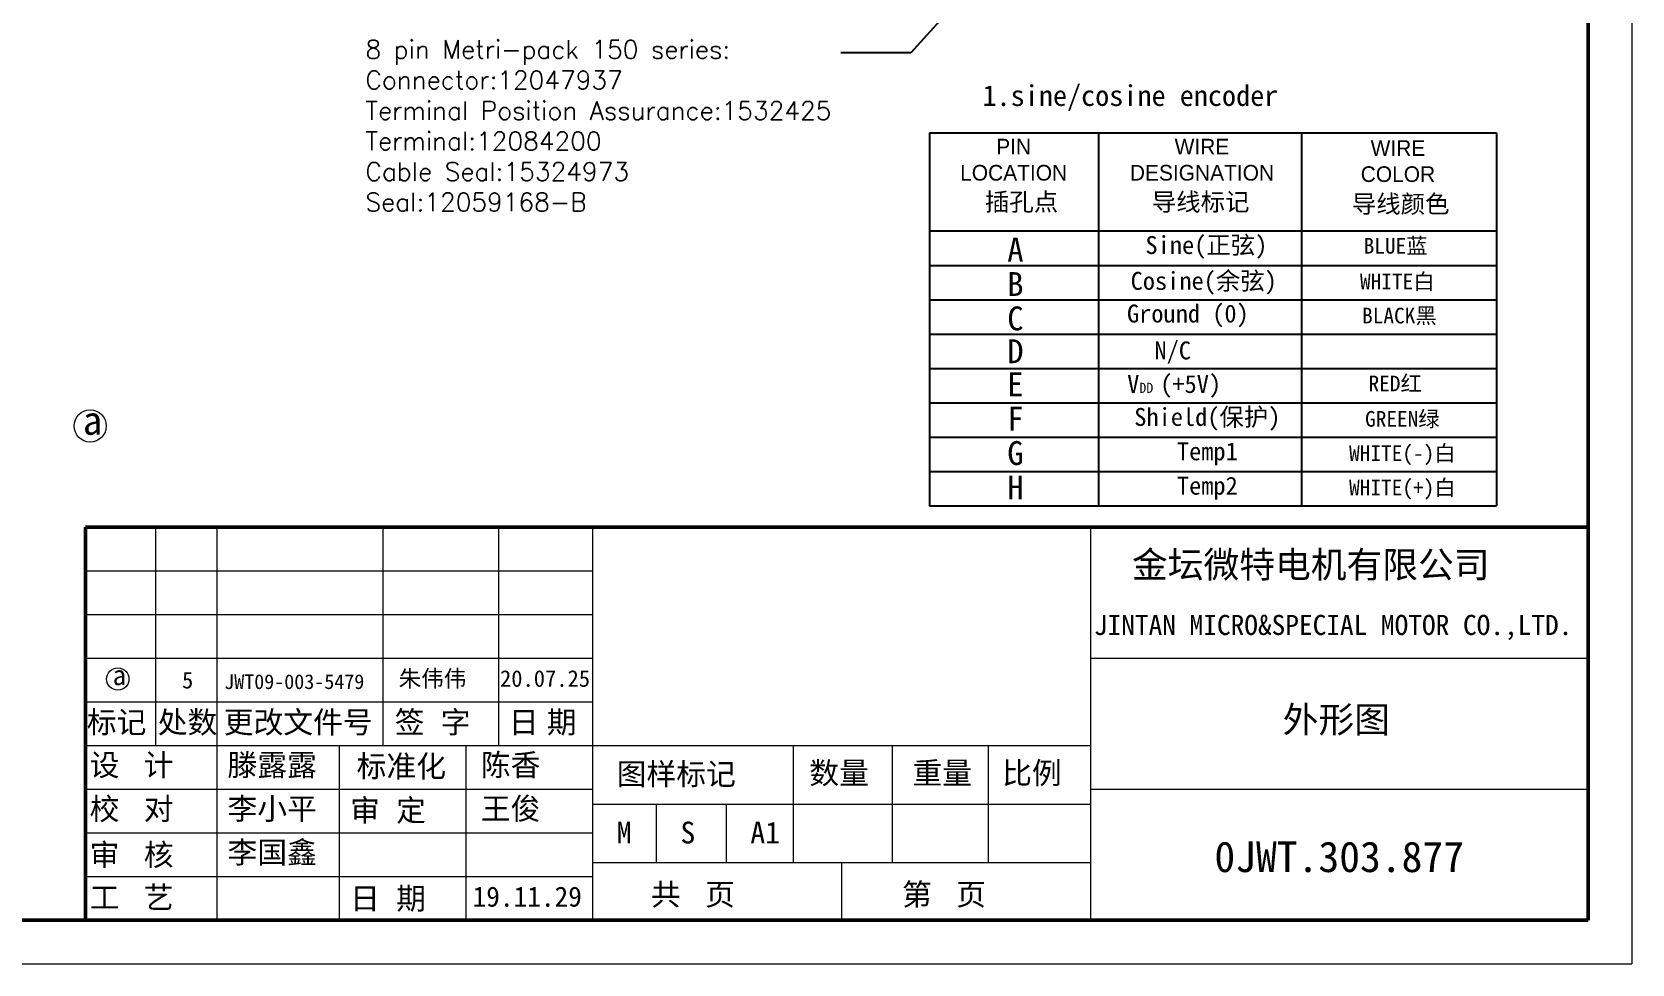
# Model space of a CAD drawing. Header units: millimetres. Extents: x 3703 to 4905, y -22764 to -21944.
# Drawn here: x 4415.9 to 4905.4, y -22764.2 to -22479.2 of the extents above; entities that cross this region are included whole.
import ezdxf

# ---------------------------------------------------------------- set-up
doc = ezdxf.new("R2010")
doc.units = ezdxf.units.MM
doc.header["$MEASUREMENT"] = 0
for name, color, linetype, lineweight in [('AM_6', 7, 'Continuous', 35), ('B细实线', 100, 'Continuous', 15), ('DIM', 1, 'Continuous', 18), ('Layer4', 3, 'Continuous', 18), ('细实线', 4, 'Continuous', 20)]:
    doc.layers.add(name, color=color, linetype=linetype, lineweight=lineweight)
doc.layers.add('AM_BOR', color=5, linetype='Continuous')
doc.styles.get("Standard").update_dxf_attribs({"font": 'romans.shx'})
doc.dimstyles.new('ISO-25', dxfattribs={"dimtxt": 5, "dimasz": 5, "dimexe": 1.25, "dimexo": 1.2, "dimgap": 1.2, "dimtad": 0, "dimtih": 1, "dimtoh": 1, "dimdec": 4, "dimdsep": 46, "dimtxsty": 'Standard', "dimcen": 0, "dimclrt": 7, "dimadec": 0, "dimazin": 2, "dimtm": 1e-09, "dimtfac": 1, "dimtdec": 4, "dimtmove": 0, "dimatfit": 3, "dimfxl": 1, "dimtolj": 1, "dimarcsym": 0})
doc.dimstyles.new('ISO-25$0', dxfattribs={"dimtxt": 5, "dimasz": 5, "dimexe": 1.25, "dimexo": 1, "dimtad": 1, "dimzin": 9, "dimtxsty": 'Standard', "dimcen": 4.5, "dimazin": 2, "dimtfac": 1, "dimtmove": 0, "dimatfit": 3, "dimfxl": 1, "dimarcsym": 0})

# ---------------------------------------------------------------- blocks, each defined once
blk = doc.blocks.new('*D33')
at = {"layer": 'DIM', "color": 0, "lineweight": -2, "transparency": 16777216}
for p, q in [((4433.84, -22447.63), (4397.45, -22447.63)), ((4398.7, -22452.63), (4398.7, -22462.21)), ((4436.23, -22467.21), (4397.45, -22467.21)), ((4398.7, -22467.21), (4398.7, -22509.44))]:
    blk.add_line(p, q, dxfattribs=at)
at = {"layer": 'DIM', "color": 0, "transparency": 16777216}
for points in [[(4397.87, -22452.63), (4399.53, -22452.63), (4398.7, -22447.63)], [(4397.87, -22462.21), (4399.53, -22462.21), (4398.7, -22467.21)]]:
    blk.add_solid(points, dxfattribs=at)
at = {"layer": 'DIM', "color": 7, "transparency": 16777216, "insert": (4392.61, -22490.83), "char_height": 5, "attachment_point": 5, "rotation": 90}
blk.add_mtext('19,58{\\H3.500000;\\S+0^ -0,13;}', dxfattribs=at)

msp = doc.modelspace()

# ---------------------------------------------------------------- linework, layer by layer
at = {"lineweight": 50}
for p, q in [((4892.077, -21956.993), (4892.077, -22750.874)), ((4432.321, -22630.589), (4892.077, -22630.589)), ((4432.321, -22630.589), (4432.321, -22750.874)), ((3769.417, -22750.874), (4892.077, -22750.874))]:
    msp.add_line(p, q, dxfattribs=at)
at = {"layer": 'AM_BOR'}
for p, q in [((4690.464, -22509.983), (4863.959, -22509.983)), ((4690.464, -22509.983), (4690.464, -22624.146)), ((4742.24, -22509.983), (4742.24, -22624.146)), ((4804.37, -22509.983), (4804.37, -22624.146)), ((4863.959, -22509.983), (4863.959, -22624.146)), ((4690.464, -22540.024), (4863.959, -22540.024)), ((4690.464, -22550.539), (4863.959, -22550.539)), ((4690.464, -22561.055), (4863.959, -22561.055)), ((4690.464, -22571.57), (4863.959, -22571.57)), ((4690.464, -22582.085), (4863.959, -22582.085)), ((4690.464, -22592.6), (4863.959, -22592.6)), ((4690.464, -22603.115), (4863.959, -22603.115)), ((4690.464, -22613.631), (4863.959, -22613.631)), ((4690.464, -22624.146), (4863.959, -22624.146))]:
    msp.add_line(p, q, dxfattribs=at)
at = {"layer": 'Layer4'}
for centre, radius in [((4433.716, -22599.673), 4.922), ((4442.163, -22677.071), 3.418)]:
    msp.add_circle(centre, radius, dxfattribs=at)
at = {"layer": '细实线', "color": 3, "lineweight": 20}
for p, q in [((4905.442, -21943.628), (4905.442, -22764.239)), ((4453.705, -22630.589), (4453.705, -22697.414)), ((4472.416, -22630.589), (4472.416, -22750.874)), ((4523.203, -22630.589), (4523.203, -22697.414)), ((4558.602, -22630.589), (4558.602, -22697.414)), ((4587.355, -22630.589), (4587.355, -22750.874)), ((4739.716, -22630.589), (4739.716, -22750.874)), ((4432.321, -22643.954), (4587.355, -22643.954)), ((4432.321, -22657.319), (4587.355, -22657.319)), ((4432.321, -22670.684), (4587.355, -22670.684)), ((4739.716, -22670.684), (4892.077, -22670.684)), ((4432.321, -22684.049), (4587.355, -22684.049)), ((4432.321, -22697.414), (4739.716, -22697.414)), ((4509.838, -22697.414), (4509.838, -22750.874)), ((4548.597, -22697.414), (4548.597, -22750.874)), ((4648.834, -22697.414), (4648.834, -22733.232)), ((4679.039, -22697.414), (4679.039, -22733.232)), ((4708.442, -22697.414), (4708.442, -22733.232)), ((4432.321, -22710.779), (4587.355, -22710.779)), ((4739.716, -22710.779), (4892.077, -22710.779)), ((4587.355, -22715.323), (4739.716, -22715.323)), ((4606.868, -22715.323), (4606.868, -22733.232)), ((4628.252, -22715.323), (4628.252, -22733.232)), ((4432.321, -22724.144), (4587.355, -22724.144)), ((4587.355, -22733.232), (4739.716, -22733.232)), ((4663.536, -22733.232), (4663.536, -22750.874)), ((4432.321, -22737.509), (4587.355, -22737.509)), ((3702.592, -22764.239), (4905.442, -22764.239))]:
    msp.add_line(p, q, dxfattribs=at)

# ---------------------------------------------------------------- texts
at = {"attachment_point": 1}
for s, insert, char_height, width in [('{\\fSimSun|b0|i0|c134|p2;a}', (4431.448, -22593.593), 8.748, 27.9936), ('{\\fSimSun|b0|i0|c134|p2;a}', (4440.588, -22672.849), 6.075, 19.44), ('{\\fSimSun|b0|i0|c134|p2;5}', (4461.815, -22674.886), 5.0625, 16.2), ('{\\fSimSun|b0|i0|c134|p2;朱伟伟}', (4528.075, -22674.382), 5.0625, 54.33655), ('{\\fSimSun|b0|i0|c134|p2;20.07.25}', (4559.099, -22674.382), 5.0625, 54.33655), ('{\\fSimSun|b0|i0|c134|p2;JWT09-003-5479}', (4474.72, -22675.63), 4.5, 80.72364), ('{\\fￋￎￌ￥|b0|i0|c134|p2;标记}', (4432.683, -22686.938), 6.6825, 21.384), ('{\\fￋￎￌ￥|b0|i0|c134|p2;处数}', (4454.372, -22686.938), 6.6825, 21.384), ('{\\fￋￎￌ￥|b0|i0|c134|p2;更改文件号}', (4474.577, -22686.938), 6.6825, 106.5552), ('{\\fￋￎￌ￥|b0|i0|c134|p2;签  字}', (4526.886, -22686.938), 6.6825, 71.72425), ('{\\fￋￎￌ￥|b0|i0|c134|p2;日 期}', (4561.822, -22686.938), 6.6825, 36.82752), ('{\\fￋￎￌ￥|b0|i0|c134|p2;设   计}', (4433.545, -22700.009), 6.6825, 71.15222), ('{\\fSimSun|b0|i0|c134|p2;滕露露}', (4475.719, -22700.009), 6.6825, 71.15236), ('{\\fￋￎￌ￥|b0|i0|c134|p2;标准化}', (4515.242, -22700.402), 6.6825, 71.15232), ('{\\fSimSun|b0|i0|c134|p2;陈香}', (4553.236, -22700.009), 6.6825, 71.15236), ('{\\fￋￎￌ￥|b0|i0|c134|p2;图样标记}', (4594.796, -22702.788), 6.6825, 68.57389), ('{\\fￋￎￌ￥|b0|i0|c134|p2;数量}', (4653.739, -22702.468), 6.6825, 60.2631), ('{\\fￋￎￌ￥|b0|i0|c134|p2;重量}', (4685.29, -22702.468), 6.6825, 60.26305), ('{\\fￋￎￌ￥|b0|i0|c134|p2;比例}', (4712.74, -22702.468), 6.6825, 60.26305), ('{\\fￋￎￌ￥|b0|i0|c134|p2;校   对}', (4433.545, -22713.445), 6.6825, 71.15232), ('{\\fSimSun|b0|i0|c134|p2;李小平}', (4475.719, -22713.374), 6.6825, 71.15236), ('{\\fￋￎￌ￥|b0|i0|c134|p2;审  定}', (4513.229, -22713.886), 6.6825, 71.15526), ('{\\fSimSun|b0|i0|c134|p2;王俊}', (4553.236, -22713.374), 6.6825, 71.15236), ('{\\fSimSun|b0|i0|c134|p2;M}', (4594.796, -22720.697), 6.6825, 8.19485), ('{\\fSimSun|b0|i0|c134|p2;S}', (4614.309, -22720.697), 6.6825, 8.19485), ('{\\fSimSun|b0|i0|c134|p2;A1}', (4635.693, -22720.697), 6.6825, 8.19485), ('{\\fￋￎￌ￥|b0|i0|c134|p2;审   核}', (4433.545, -22727.481), 6.6825, 71.15232), ('{\\fSimSun|b0|i0|c134|p2;李国鑫}', (4475.719, -22726.739), 6.6825, 71.15236), ('{\\fￋￎￌ￥|b0|i0|c134|p2;共   页}', (4605.292, -22739.597), 6.6825, 56.23279), ('{\\fￋￎￌ￥|b0|i0|c134|p2;第   页}', (4682.103, -22739.597), 6.6825, 56.23279), ('{\\fￋￎￌ￥|b0|i0|c134|p2;工   艺}', (4433.545, -22740.533), 6.6825, 71.15232), ('{\\fￋￎￌ￥|b0|i0|c134|p2;日  期}', (4513.229, -22740.85), 6.6825, 71.15526), ('{\\fSimSun|b0|i0|c134|p2;19.11.29}', (4550.696, -22740.553), 6.1479, 71.15236)]:
    msp.add_mtext(s, dxfattribs=dict(at, insert=insert, char_height=char_height, width=width))
at = {"layer": 'AM_6'}
for s, insert, char_height, width, attachment_point in [('{\\fSimSun|b0|i0|c134|p2;1.sine/cosine encoder }', (4751.975, -22495.446), 6.336, 106.71956, 2), ('{\\fￋￎￌ￥|b0|i0|c134|p54;插孔点}', (4707.459, -22528.382), 5.4743, 46.61607, 1), ('{\\fￋￎￌ￥|b0|i0|c134|p54;导线标记}', (4758.531, -22528.382), 5.4743, 46.61609, 1), ('{\\fￋￎￌ￥|b0|i0|c134|p54;导线颜色}', (4819.736, -22529.014), 5.4743, 35.45222, 1), ('{\\fSimSun|b0|i0|c134|p2;A}', (4716.795, -22542.093), 7.29907, 31.40353, 2), ('{\\fSimSun|b0|i0|c134|p2;BLUE蓝}', (4833.116, -22542.153), 4.79002, 30.4896, 2), ('{\\fSimSun|b0|i0|c134|p2;B}', (4716.795, -22552.608), 7.29907, 31.40353, 2), ('{\\fSimSun|b0|i0|c134|p2;WHITE白}', (4833.633, -22553.077), 4.79002, 40.17592, 2), ('{\\fSimSun|b0|i0|c134|p2;C}', (4716.795, -22563.123), 7.29907, 31.40353, 2), ('{\\fSimSun|b0|i0|c134|p2;BLACK黑}', (4834.271, -22563.508), 4.79002, 29.69842, 2), ('{\\fSimSun|b0|i0|c134|p2;D}', (4716.795, -22573.164), 7.29907, 31.40353, 2), ('{\\fSimSun|b0|i0|c134|p2;E}', (4716.795, -22583.277), 7.29907, 31.40353, 2), ('{\\fSimSun|b0|i0|c134|p2;RED红}', (4832.987, -22584.265), 4.79002, 34.9729, 2), ('{\\fSimSun|b0|i0|c134|p2;F }', (4716.795, -22593.792), 7.29907, 31.40353, 2), ('{\\fSimSun|b0|i0|c134|p2;GREEN绿}', (4835.179, -22595.09), 4.79002, 38.03316, 2), ('{\\fSimSun|b0|i0|c134|p2;G}', (4716.795, -22604.308), 7.29907, 31.40353, 2), ('{\\fSimSun|b0|i0|c134|p2;WHITE(-)白}', (4835.179, -22605.605), 4.79002, 38.03316, 2), ('{\\fSimSun|b0|i0|c134|p2;H}', (4716.795, -22614.823), 7.29907, 31.40353, 2), ('{\\fSimSun|b0|i0|c134|p2;WHITE(+)白}', (4835.179, -22616.12), 4.79002, 38.03316, 2)]:
    msp.add_mtext(s, dxfattribs=dict(at, insert=insert, char_height=char_height, width=width, attachment_point=attachment_point))
at = {"layer": 'AM_6', "lineweight": 15, "attachment_point": 2}
for s, insert, char_height, width in [('{\\fￋￎￌ￥|b0|i0|c134|p2;PIN\\PLOCATION}', (4716.254, -22511.833), 4.79002, 42.73515), ('{\\fￋￎￌ￥|b0|i0|c134|p2;WIRE\\PDESIGNATION}', (4773.872, -22511.833), 4.79002, 42.73515), ('{\\fￋￎￌ￥|b0|i0|c134|p2;WIRE\\PCOLOR}', (4833.838, -22512.256), 4.79002, 42.73515), ('{\\fSimSun|b0|i0|c134|p2;Sine(正弦)}', (4775.228, -22541.583), 5.4743, 48.60844), ('{\\fSimSun|b0|i0|c134|p2;Cosine(余弦)}', (4774.417, -22552.549), 5.4743, 47.39413), ('{\\fSimSun|b0|i0|c134|p2;Ground (0)}', (4769.558, -22562.546), 5.4743, 48.60844), ('{\\fSimSun|b0|i0|c134|p2;N/C}', (4764.932, -22573.817), 5.4743, 48.60844), ('{\\fSimSun|b0|i0|c134|p2;V\\H0.5714x;DD \\H1.75x;(+5V)}', (4765.355, -22584.092), 5.4743, 48.60844), ('{\\fSimSun|b0|i0|c134|p2;Shield(保护)}', (4775.517, -22594.17), 5.4743, 48.60844), ('{\\fSimSun|b0|i0|c134|p2;Temp1}', (4775.517, -22604.686), 5.4743, 48.60844), ('{\\fSimSun|b0|i0|c134|p2;Temp2}', (4775.517, -22615.201), 5.4743, 48.60844)]:
    msp.add_mtext(s, dxfattribs=dict(at, insert=insert, char_height=char_height, width=width))
at = {"layer": 'B细实线', "insert": (4517.939, -22481.706), "char_height": 5.6, "attachment_point": 1}
msp.add_mtext('8 pin Metri-pack 150 series:\\PConnector:12047937\\PTerminal Position Assurance:1532425\\PTerminal:12084200\\PCable Seal:15324973\\PSeal:12059168-B', dxfattribs=at)
at = {"layer": '细实线', "attachment_point": 1}
for s, insert, char_height, width in [('{\\f宋体|b0|i0|c134|p2;金坛微特电机有限公司}', (4752.472, -22638.067), 8.019, 218.83851), ('{\\fSimSun|b0|i0|c134|p2;JINTAN MICRO&SPECIAL MOTOR CO.,LTD.}', (4740.811, -22657.455), 6.1479, 222.66304), ('{\\fSimSun|b0|i0|c134|p2;外形图}', (4798.568, -22685.462), 8.019, 111.14651), ('{\\fSimSun|b0|i0|c134|p2;0JWT.303.877}', (4777.679, -22726.764), 9.3555, 92.00611)]:
    msp.add_mtext(s, dxfattribs=dict(at, insert=insert, char_height=char_height, width=width))

# ---------------------------------------------------------------- dimensions: what is measured, and where the dimension line sits
at = {"layer": 'DIM'}
dim = msp.add_linear_dim(base=(4398.699, -22467.209), p1=(4434.836, -22447.629), p2=(4437.226, -22467.209), angle=90, dimstyle='ISO-25$0', override={"dimgap": 1.2, "dimclrt": 7, "dimtol": 1, "dimlim": 0, "dimtm": 0.13, "dimtfac": 0.7}, dxfattribs=at)
dim.commit()
dim.dimension.update_dxf_attribs({"geometry": '*D33', "text_midpoint": (4398.699, -22490.826), "dimtype": 160})

# ---------------------------------------------------------------- leaders
at = {"layer": 'B细实线'}
msp.add_leader([(4782.477, -22377.833), (4684.757, -22485.5), (4663.337, -22485.5)], dimstyle='ISO-25', override={"dimgap": 0.625, "dimtad": 0}, dxfattribs=at)

doc.saveas('drawing.dxf')
